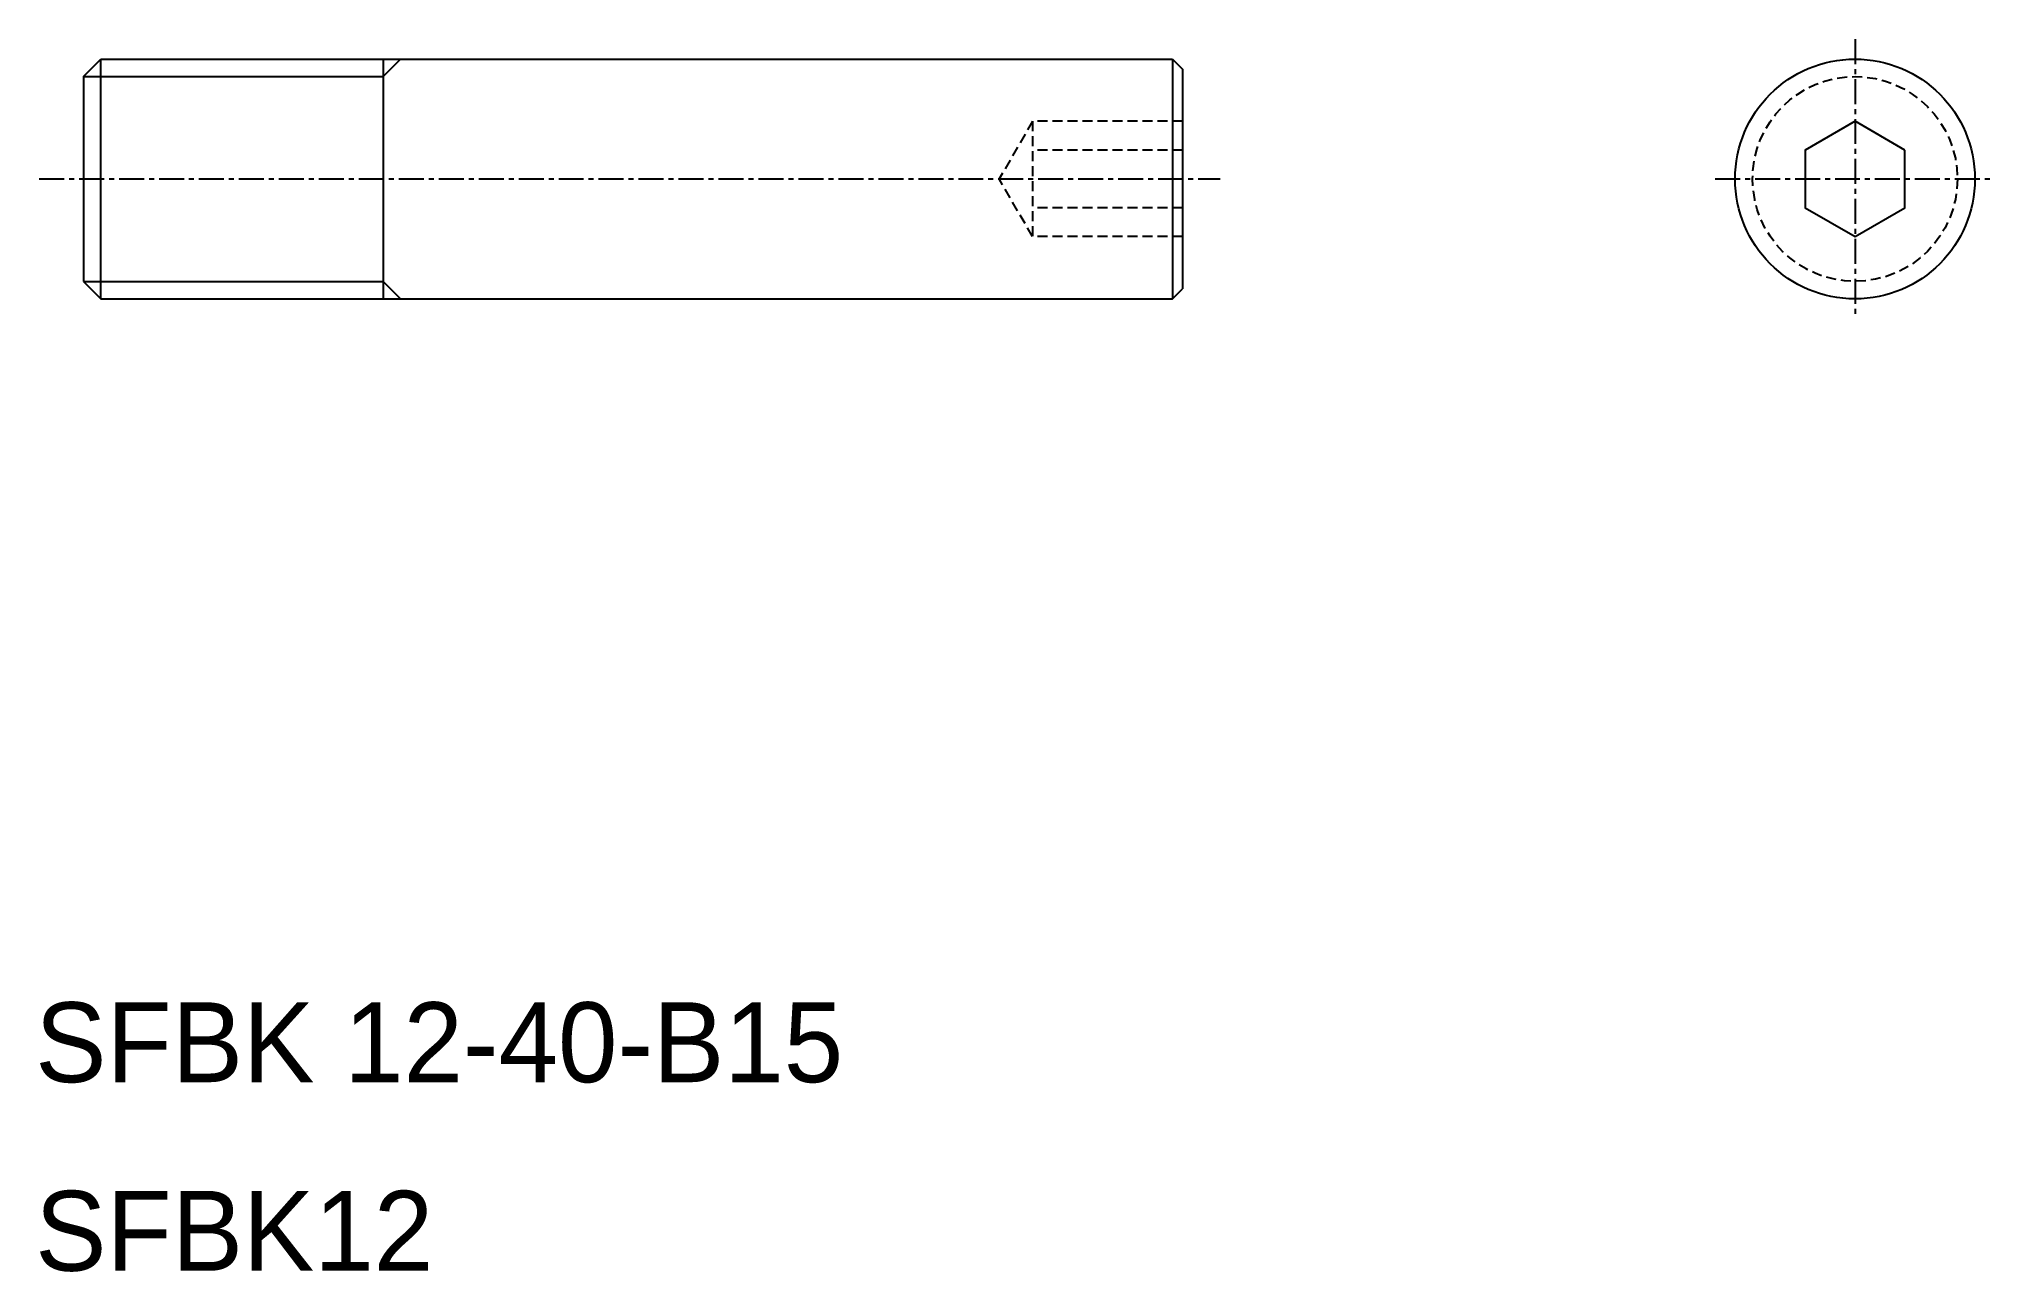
# Model space of a CAD drawing. Extents: x 93.7 to 191.6, y 76.2 to 137.9.
import ezdxf

# ---------------------------------------------------------------- set-up
doc = ezdxf.new("R2010")
doc.units = 0
doc.linetypes.add('CENTER', pattern=[2, 1.25, -0.25, 0.25, -0.25])
doc.linetypes.add('DASHED', pattern=[0.75, 0.5, -0.25])
doc.layers.get('0').update_dxf_attribs({"linetype": 'CONTINUOUS'})
doc.layers.add('CENTER', color=1, linetype='CENTER')

msp = doc.modelspace()

# ---------------------------------------------------------------- linework, layer by layer
at = {"color": 7, "linetype": 'CONTINUOUS'}
for p, q in [((95.952, 136.072), (96.827, 136.947)), ((95.952, 136.072), (95.952, 125.822)), ((96.827, 136.947), (150.452, 136.947)), ((96.827, 124.947), (96.827, 136.947)), ((110.952, 136.947), (110.952, 124.947)), ((150.452, 136.947), (150.452, 124.947)), ((150.452, 136.947), (150.952, 136.447)), ((150.952, 136.447), (150.952, 125.447)), ((95.952, 125.822), (96.827, 124.947)), ((150.452, 124.947), (150.952, 125.447)), ((96.827, 124.947), (150.452, 124.947))]:
    msp.add_line(p, q, dxfattribs=at)
at = {"color": 3, "linetype": 'CONTINUOUS'}
for p, q in [((95.952, 136.072), (110.952, 136.072)), ((110.952, 136.072), (111.827, 136.947)), ((95.952, 125.822), (110.952, 125.822)), ((110.952, 125.822), (111.827, 124.947))]:
    msp.add_line(p, q, dxfattribs=at)
msp.add_line((150.952, 134.084), (150.952, 134.084))
at = {"color": 3, "linetype": 'DASHED'}
for p, q in [((143.452, 133.834), (141.785, 130.947)), ((143.452, 133.834), (143.452, 128.06)), ((150.952, 133.834), (143.452, 133.834)), ((150.952, 132.39), (143.452, 132.39)), ((143.452, 128.06), (141.785, 130.947)), ((150.952, 129.503), (143.452, 129.503)), ((150.952, 128.06), (143.452, 128.06))]:
    msp.add_line(p, q, dxfattribs=at)
at = {"color": 7, "linetype": 'CONTINUOUS'}
msp.add_lwpolyline([(187.108, 132.39), (184.608, 133.834), (182.108, 132.39), (182.108, 129.503), (184.608, 128.06), (187.108, 129.503)], close=True, dxfattribs=at)
msp.add_circle((184.608, 130.947), 6, dxfattribs=at)
at = {"color": 3, "linetype": 'DASHED'}
msp.add_circle((184.608, 130.947), 5.125, dxfattribs=at)
at = {"layer": 'CENTER', "color": 1, "linetype": 'CENTER'}
for p, q in [((184.608, 137.947), (184.608, 123.947)), ((93.738, 130.947), (152.834, 130.947)), ((177.608, 130.947), (191.608, 130.947))]:
    msp.add_line(p, q, dxfattribs=at)

# ---------------------------------------------------------------- texts
at = {"color": 7, "linetype": 'CONTINUOUS'}
for s, p in [('SFBK 12-40-B15', (93.54, 85.737)), ('SFBK12', (93.54, 76.299))]:
    msp.add_text(s, height=4, dxfattribs=at).set_placement(p)

doc.saveas('drawing.dxf')
